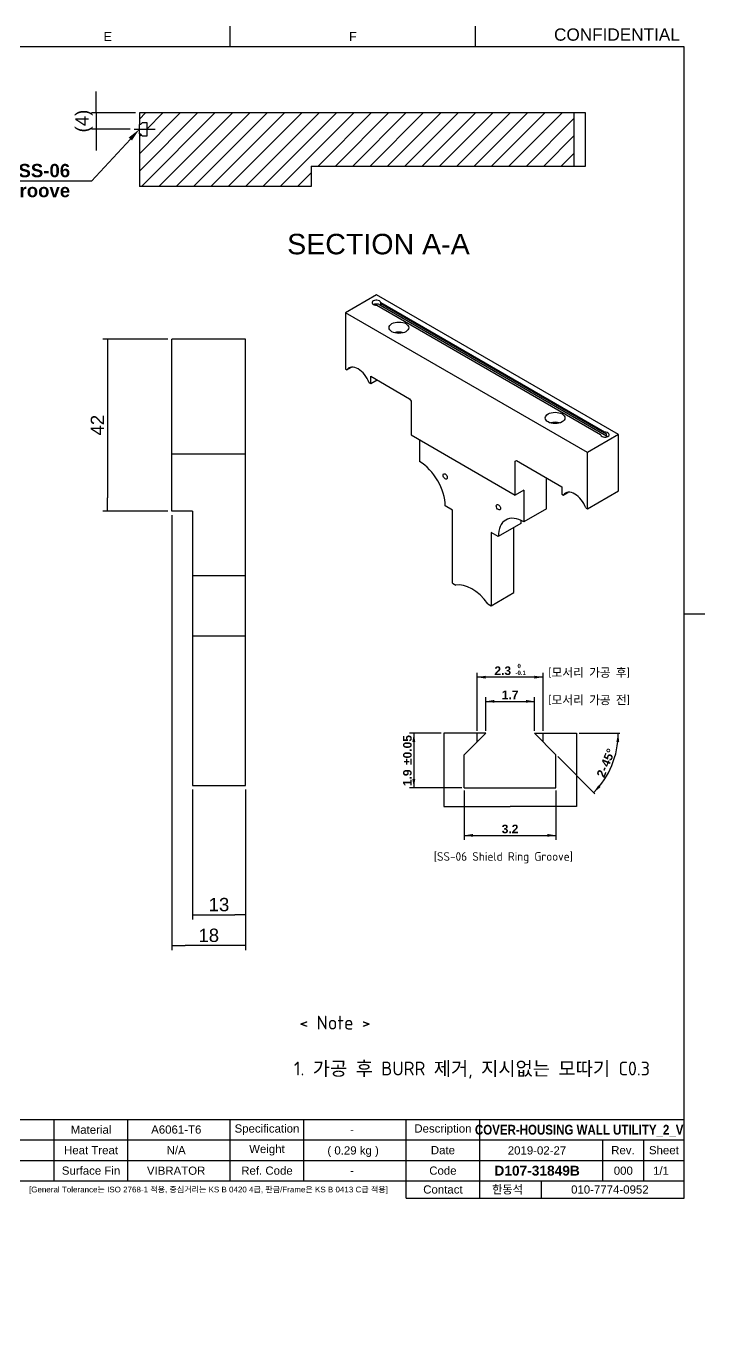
# Model space of a CAD drawing. Header units: millimetres. Extents: x 0 to 416, y -34 to 292.
# Drawn here: x 250.2 to 416, y -28.3 to 292 of the extents above; entities that cross this region are included whole.
import ezdxf
from ezdxf import colors
from ezdxf.entities.mleader import LeaderData, LeaderLine
from ezdxf.enums import TextEntityAlignment as Align
from ezdxf.lldxf.tags import DXFTag
from ezdxf.math import Vec2, Vec3

# ---------------------------------------------------------------- set-up
doc = ezdxf.new("R2010")
doc.units = ezdxf.units.MM
for name, color, linetype in [('Default', 7, 'Continuous'), ('LOGO', 7, 'Continuous'), ('MEC-000103947', 7, 'Continuous'), ('Template', 7, 'Continuous'), ('TEXT_CALLOUT', 7, 'Continuous'), ('기본', 7, 'Continuous')]:
    doc.layers.add(name, color=color, linetype=linetype)
doc.styles.add('SEACAD_Arial', font='arial.ttf')
doc.styles.add('SEACAD_ArialB', font='arialbd.ttf')
tags = doc.linetypes.add('CENTER2', pattern=[28.575, 19.05, -3.175, 3.175, -3.175]).pattern_tags.tags
tags[10:11] = [DXFTag(74, 4), DXFTag(75, 0), DXFTag(340, '0'), DXFTag(46, 0.0), DXFTag(50, 0.0), DXFTag(44, 0.0), DXFTag(45, 0.0)]
tags[8:9] = [DXFTag(74, 4), DXFTag(75, 0), DXFTag(340, '0'), DXFTag(46, 0.0), DXFTag(50, 0.0), DXFTag(44, 0.0), DXFTag(45, 0.0)]
tags[6:7] = [DXFTag(74, 4), DXFTag(75, 0), DXFTag(340, '0'), DXFTag(46, 0.0), DXFTag(50, 0.0), DXFTag(44, 0.0), DXFTag(45, 0.0)]
tags[4:5] = [DXFTag(74, 4), DXFTag(75, 0), DXFTag(340, '0'), DXFTag(46, 0.0), DXFTag(50, 0.0), DXFTag(44, 0.0), DXFTag(45, 0.0)]
doc.dimstyles.new('01_삼성', dxfattribs={"dimtxt": 3, "dimasz": 3, "dimexe": 0.6, "dimexo": 0.9, "dimgap": 0.75, "dimtad": 1, "dimdec": 3, "dimdsep": 46, "dimtxsty": 'SEACAD_Arial', "dimblk1": '_SE_FILLED', "dimblk2": '_SE_FILLED', "dimsah": 1, "dimcen": 1.5, "dimadec": 3, "dimazin": 0, "dimtfac": 0.5, "dimtdec": 4, "dimtmove": 0, "dimatfit": 3, "dimfxl": 1, "dimtolj": 1, "dimarcsym": 0})
doc.dimstyles.new('Call', dxfattribs={"dimtxt": 3.25, "dimasz": 3.25, "dimexe": 1.1375, "dimexo": 0.975, "dimgap": 0.8125, "dimtad": 1, "dimdec": 3, "dimdsep": 46, "dimtxsty": 'SEACAD_Arial', "dimblk1": '_SE_FILLED', "dimblk2": '_SE_FILLED', "dimsah": 1, "dimcen": 1.625, "dimadec": 3, "dimazin": 0, "dimtfac": 0.5, "dimtdec": 4, "dimtmove": 0, "dimatfit": 3, "dimfxl": 1, "dimarcsym": 0})
doc.dimstyles.new('STD', dxfattribs={"dimtxt": 3.25, "dimasz": 2.6, "dimexe": 1.1375, "dimexo": 0.975, "dimgap": 0.8125, "dimtad": 1, "dimdec": 3, "dimdsep": 46, "dimtxsty": 'SEACAD_Arial', "dimblk1": '_SE_FILLED', "dimblk2": '_SE_FILLED', "dimsah": 1, "dimcen": 1.625, "dimadec": 1, "dimazin": 0, "dimtfac": 0.5, "dimtdec": 4, "dimtmove": 0, "dimatfit": 3, "dimfxl": 1, "dimarcsym": 0})

# ---------------------------------------------------------------- blocks, each defined once
blk = doc.blocks.new('SE1')
at = {"layer": 'MEC-000103947', "color": 7, "linetype": 'Continuous'}
for p, q in [((303.77, 215.56), (285.77, 215.56)), ((285.77, 187.56), (285.77, 215.56)), ((303.77, 187.56), (303.77, 215.56)), ((285.77, 173.56), (285.77, 187.56)), ((285.77, 187.56), (303.77, 187.56)), ((303.77, 157.81), (303.77, 187.56)), ((290.77, 173.56), (285.77, 173.56)), ((290.77, 173.56), (290.77, 157.81)), ((303.77, 157.81), (290.77, 157.81)), ((290.77, 157.81), (290.77, 143.06)), ((303.77, 143.06), (303.77, 157.81)), ((303.77, 143.06), (290.77, 143.06)), ((290.77, 143.06), (290.77, 106.56)), ((303.77, 106.56), (303.77, 143.06)), ((290.77, 106.56), (303.77, 106.56))]:
    blk.add_line(p, q, dxfattribs=at)
blk = doc.blocks.new('SE3')
at = {"layer": 'MEC-000103947', "color": 7, "linetype": 'Continuous'}
for p, q in [((335.8, 226.41), (328.16, 222)), ((394.94, 192.27), (335.8, 226.41)), ((336.74, 224.35), (336.74, 223.76)), ((336.74, 224.35), (336.8, 224.31)), ((336.8, 224.43), (336.8, 224.31)), ((391.52, 192.85), (336.8, 224.43)), ((336.8, 224.31), (391.52, 192.72)), ((328.16, 222), (328.16, 208.28)), ((387.3, 187.86), (328.16, 222)), ((335.83, 223.87), (390.54, 192.28)), ((391.97, 191.88), (336.74, 223.76)), ((328.16, 208.28), (328.52, 208.08)), ((328.52, 208.08), (329.65, 208.73)), ((334.4, 206.5), (343.86, 201.03)), ((334.4, 204.68), (334.4, 206.5)), ((335.97, 205.59), (334.4, 204.68)), ((334.4, 204.68), (334, 204.91)), ((343.86, 201.03), (344.2, 200.45)), ((344.2, 200.45), (344.2, 192.17)), ((394.94, 192.27), (387.3, 187.86)), ((390.54, 192.28), (390.54, 192.2)), ((391.52, 192.72), (391.52, 192.85)), ((391.52, 192.72), (391.97, 192.46)), ((391.97, 191.88), (391.97, 192.46)), ((394.94, 178.55), (394.94, 192.27)), ((344.2, 192.17), (369.66, 177.47)), ((346.32, 185.68), (346.32, 190.94)), ((369.66, 185.75), (369.99, 185.95)), ((369.99, 185.95), (381.07, 179.55)), ((387.3, 174.14), (387.3, 187.86)), ((369.66, 177.47), (369.66, 185.75)), ((377.29, 174.16), (377.29, 181.73)), ((381.07, 179.55), (381.07, 177.74)), ((371.78, 178.69), (369.66, 177.47)), ((371.78, 178.69), (371.78, 170.98)), ((381.07, 177.74), (381.46, 177.51)), ((381.46, 177.51), (382.6, 178.16)), ((387.3, 174.14), (394.94, 178.55)), ((354.31, 173.84), (352.58, 174.84)), ((354.31, 155.96), (354.31, 173.84)), ((377.29, 174.16), (371.78, 170.98)), ((386.95, 174.34), (387.3, 174.14)), ((371.03, 170.55), (365.52, 167.37)), ((365.52, 167.37), (363.79, 168.36)), ((363.79, 168.36), (363.79, 150.48)), ((369.31, 153.67), (369.31, 169.55)), ((354.31, 155.96), (355.14, 155.48)), ((362.96, 150.96), (363.79, 150.48)), ((363.79, 150.48), (369.31, 153.67))]:
    blk.add_line(p, q, dxfattribs=at)
for centre, major_axis, start_param, end_param in [((335.76, 224.48), (-1.05, 0), 3.073216, 7.922358), ((335.76, 223.55), (1.05, 0), 0.368343, 2.266324), ((341.23, 215.93), (-2.4, 0), 4.225694, 5.199084), ((331.26, 204.64), (2.25, -3.9), 1.316712, 3.395677), ((379.41, 193.88), (-2.4, 0), 4.225694, 5.199084), ((391.59, 192.24), (1.05, 0), 3.073216, 7.922358), ((391.59, 191.31), (-1.05, 0), 4.016862, 4.344046), ((346.32, 178.45), (4.43, -7.66), 0.785398, 2.356194), ((384.21, 174.07), (2.25, -3.9), 1.316712, 3.395677), ((371.78, 163.75), (4.43, -7.66), 2.356194, 3.926991), ((377.29, 166.94), (4.43, -7.66), 3.814437, 3.926991), ((359.05, 146.61), (-4.91, 8.5), 4.898412, 6.097163)]:
    blk.add_ellipse(centre, major_axis=major_axis, ratio=0.57735, start_param=start_param, end_param=end_param, dxfattribs=at)
for centre, major_axis in [((341.23, 218.38), (2.4, 0)), ((379.41, 196.33), (2.4, 0)), ((352.55, 182.05), (0.369, -0.639)), ((365.55, 174.54), (0.369, -0.639))]:
    blk.add_ellipse(centre, major_axis=major_axis, ratio=0.57735, dxfattribs=at)
blk = doc.blocks.new('SE7')
at = {"layer": 'MEC-000103947', "linetype": 'Continuous'}
h = blk.add_hatch(dxfattribs=at)
h.set_pattern_fill('LINE', scale=0.94488, angle=45, style=0)
h.paths.add_polyline_path([(279.71, 265.24), (278.51, 265.24), (278.06, 265.69), (277.81, 265.69), (277.81, 252.84), (319.81, 252.84), (319.81, 257.84), (384.07, 257.84), (384.07, 270.84), (277.81, 270.84), (277.81, 267.99), (278.06, 267.99), (278.51, 268.44), (279.71, 268.44)])
at = {"layer": 'MEC-000103947', "color": 7, "linetype": 'Continuous'}
for p, q in [((277.81, 270.84), (277.81, 267.99)), ((384.07, 270.84), (277.81, 270.84)), ((386.81, 270.84), (384.07, 270.84)), ((384.07, 257.84), (384.07, 270.84)), ((386.81, 257.84), (386.81, 270.84)), ((277.81, 265.69), (277.81, 267.99)), ((278.06, 267.99), (277.81, 267.99)), ((278.06, 267.99), (278.51, 268.44)), ((279.71, 268.44), (278.51, 268.44)), ((279.71, 265.24), (279.71, 268.44)), ((277.81, 265.69), (278.06, 265.69)), ((277.81, 265.69), (277.81, 252.84)), ((278.51, 265.24), (278.06, 265.69)), ((278.51, 265.24), (279.71, 265.24)), ((319.81, 257.84), (319.81, 252.84)), ((319.81, 257.84), (384.07, 257.84)), ((384.07, 257.84), (386.81, 257.84)), ((319.81, 252.84), (277.81, 252.84))]:
    blk.add_line(p, q, dxfattribs=at)
blk = doc.blocks.new('SEANNOT_GROUP14')
at = {"layer": 'Default', "color": 7, "linetype": 'CENTER2'}
blk.add_line((276.51, 266.84), (281.71, 266.84), dxfattribs=at)
blk = doc.blocks.new('_SE_FILLED')
at = {"color": 0}
blk.add_line((0, 0), (-1, 0), dxfattribs=at)
blk.add_solid([(0, 0), (-1, -0.1665), (-1, 0.1665), (0, 0)], dxfattribs=at)
blk = doc.blocks.new('*D131')
at = {"layer": 'Default', "color": 0, "linetype": 'Continuous', "lineweight": -2}
for p, q in [((267.25, 273.44), (267.25, 276.04)), ((276.83, 270.84), (266.11, 270.84)), ((267.25, 270.84), (267.25, 266.84)), ((275.53, 266.84), (266.11, 266.84)), ((267.25, 264.24), (267.25, 261.64))]:
    blk.add_line(p, q, dxfattribs=at)
at = {"layer": 'Defpoints', "color": 0, "linetype": 'Continuous'}
for p in [(277.81, 270.84), (267.25, 266.84), (276.51, 266.84)]:
    blk.add_point(p, dxfattribs=at)
at = {"layer": 'Default', "color": 0, "linetype": 'Continuous', "lineweight": -2, "xscale": 2.6, "yscale": 2.6, "zscale": 2.6}
for p, rotation in [((267.25, 270.84), 270), ((267.25, 266.84), 90)]:
    blk.add_blockref('_SE_FILLED', p, dxfattribs=dict(at, rotation=rotation))
at = {"layer": 'Default', "color": 0, "linetype": 'Continuous', "insert": (264.31, 268.84), "char_height": 3.25, "attachment_point": 5, "rotation": 90, "style": 'SEACAD_Arial'}
blk.add_mtext('\\A1;(4)', dxfattribs=at)
blk = doc.blocks.new('DMBLK286')
at = {"layer": 'Default', "linetype": 'Continuous'}
for points in [[(34.18, 7.09), (33.84, 10.11), (33.18, 7.14)], [(26.91, -8), (25.27, -10.56), (27.66, -8.67)]]:
    blk.add_hatch(color=7, dxfattribs=at).paths.add_polyline_path(points)
at = {"layer": 'Default', "color": 7, "linetype": 'Continuous'}
for p, q in [((20.16, 10.11), (34.44, 10.11)), ((12.74, 1.97), (25.7, -10.98))]:
    blk.add_line(p, q, dxfattribs=at)
blk.add_arc((4.61, 10.11), 29.23, 315, 0, dxfattribs=at)
at = {"layer": 'Default', "color": 7, "linetype": 'Continuous', "style": 'SEACAD_ArialB'}
for s, p in [('45°', (27.69, -0.74)), ('2-', (26.16, -4.45))]:
    blk.add_text(s, height=3, rotation=67.5, dxfattribs=at).set_placement(p, align=Align.TOP_LEFT)
blk = doc.blocks.new('DMBLK287')
at = {"layer": 'Default', "linetype": 'Continuous'}
for points in [[(-16.89, -26.01), (-16.89, -25.01), (-19.89, -25.51)], [(9.11, -26.01), (12.11, -25.51), (9.11, -25.01)]]:
    blk.add_hatch(color=7, dxfattribs=at).paths.add_polyline_path(points)
at = {"layer": 'Default', "color": 7, "linetype": 'Continuous'}
for p, q in [((-19.89, -9.79), (-19.89, -27.01)), ((12.11, -9.79), (12.11, -27.01)), ((-19.89, -25.51), (12.11, -25.51))]:
    blk.add_line(p, q, dxfattribs=at)
at = {"layer": 'Default', "color": 7, "linetype": 'Continuous', "style": 'SEACAD_ArialB'}
blk.add_text('3.2', height=3, dxfattribs=at).set_placement((-6.83, -21.76), align=Align.TOP_LEFT)
blk = doc.blocks.new('DMBLK288')
at = {"layer": 'Default', "linetype": 'Continuous'}
for points in [[(-38.02, 7.11), (-37.02, 7.11), (-37.52, 10.11)], [(-38.02, -5.89), (-37.52, -8.89), (-37.02, -5.89)]]:
    blk.add_hatch(color=7, dxfattribs=at).paths.add_polyline_path(points)
at = {"layer": 'Default', "color": 7, "linetype": 'Continuous'}
for p, q in [((-27.95, 10.11), (-39.02, 10.11)), ((-37.52, 10.11), (-37.52, -8.89)), ((-20.79, -8.89), (-39.02, -8.89))]:
    blk.add_line(p, q, dxfattribs=at)
at = {"layer": 'Default', "color": 7, "linetype": 'Continuous', "style": 'SEACAD_ArialB'}
for s, p in [('±0.05', (-41.27, -0.96)), ('1.9', (-41.27, -8.32))]:
    blk.add_text(s, height=3, rotation=90, dxfattribs=at).set_placement(p, align=Align.TOP_LEFT)
blk = doc.blocks.new('DMBLK289')
at = {"layer": 'Default', "linetype": 'Continuous'}
for points in [[(-12.39, 30.19), (-15.39, 29.69), (-12.39, 29.19)], [(4.61, 30.19), (4.61, 29.19), (7.61, 29.69)]]:
    blk.add_hatch(color=7, dxfattribs=at).paths.add_polyline_path(points)
at = {"layer": 'Default', "color": 7, "linetype": 'Continuous'}
for p, q in [((-15.39, 11.01), (-15.39, 31.19)), ((7.61, 29.69), (-15.39, 29.69)), ((7.61, 11.01), (7.61, 31.19))]:
    blk.add_line(p, q, dxfattribs=at)
at = {"layer": 'Default', "color": 7, "linetype": 'Continuous', "style": 'SEACAD_ArialB'}
for s, height, p in [('2.3', 3, (-9.39, 33.44)), ('0', 1.5, (-1.33, 34.34)), ('-0.1', 1.5, (-2.02, 31.94))]:
    blk.add_text(s, height=height, dxfattribs=at).set_placement(p, align=Align.TOP_LEFT)
blk = doc.blocks.new('DMBLK290')
at = {"layer": 'Default', "linetype": 'Continuous'}
for points in [[(-9.39, 21.75), (-12.39, 21.25), (-9.39, 20.75)], [(1.61, 21.75), (1.61, 20.75), (4.61, 21.25)]]:
    blk.add_hatch(color=7, dxfattribs=at).paths.add_polyline_path(points)
at = {"layer": 'Default', "color": 7, "linetype": 'Continuous'}
for p, q in [((-12.39, 11.01), (-12.39, 22.75)), ((-12.39, 21.25), (4.61, 21.25)), ((4.61, 11.01), (4.61, 22.75))]:
    blk.add_line(p, q, dxfattribs=at)
at = {"layer": 'Default', "color": 7, "linetype": 'Continuous', "style": 'SEACAD_ArialB'}
blk.add_text('1.7', height=3, dxfattribs=at).set_placement((-6.83, 25), align=Align.TOP_LEFT)
blk = doc.blocks.new('*D132')
at = {"layer": 'Default', "color": 0, "linetype": 'Continuous', "lineweight": -2}
for p, q in [((290.77, 105.58), (290.77, 73.86)), ((303.77, 105.58), (303.77, 73.86)), ((293.37, 74.99), (301.17, 74.99))]:
    blk.add_line(p, q, dxfattribs=at)
at = {"layer": 'Defpoints', "color": 0, "linetype": 'Continuous'}
for p in [(290.77, 106.56), (303.77, 106.56), (303.77, 74.99)]:
    blk.add_point(p, dxfattribs=at)
at = {"layer": 'Default', "color": 0, "linetype": 'Continuous', "lineweight": -2, "xscale": 2.6, "yscale": 2.6, "zscale": 2.6, "rotation": 180}
blk.add_blockref('_SE_FILLED', (290.77, 74.99), dxfattribs=at)
at = {"layer": 'Default', "color": 0, "linetype": 'Continuous', "lineweight": -2, "xscale": 2.6, "yscale": 2.6, "zscale": 2.6}
blk.add_blockref('_SE_FILLED', (303.77, 74.99), dxfattribs=at)
at = {"layer": 'Default', "color": 0, "linetype": 'Continuous', "insert": (297.27, 77.47), "char_height": 3.25, "attachment_point": 5, "style": 'SEACAD_Arial'}
blk.add_mtext('\\A1;13', dxfattribs=at)
blk = doc.blocks.new('*D134')
at = {"layer": 'Default', "color": 0, "linetype": 'Continuous', "lineweight": -2}
for p, q in [((284.79, 215.56), (268.86, 215.56)), ((270, 212.31), (270, 176.81)), ((284.79, 173.56), (268.86, 173.56))]:
    blk.add_line(p, q, dxfattribs=at)
at = {"layer": 'Defpoints', "color": 0, "linetype": 'Continuous'}
for p in [(285.77, 215.56), (270, 173.56), (285.77, 173.56)]:
    blk.add_point(p, dxfattribs=at)
at = {"layer": 'Default', "color": 0, "linetype": 'Continuous', "lineweight": -2, "xscale": 3.25, "yscale": 3.25, "zscale": 3.25}
for p, rotation in [((270, 215.56), 90), ((270, 173.56), 270)]:
    blk.add_blockref('_SE_FILLED', p, dxfattribs=dict(at, rotation=rotation))
at = {"layer": 'Default', "color": 0, "linetype": 'Continuous', "insert": (267.56, 194.56), "char_height": 3.25, "attachment_point": 5, "rotation": 90, "style": 'SEACAD_Arial'}
blk.add_mtext('\\A1;42', dxfattribs=at)
blk = doc.blocks.new('*D152')
at = {"layer": 'Default', "color": 0, "linetype": 'Continuous', "lineweight": -2}
for p, q in [((285.77, 172.58), (285.77, 66.36)), ((303.77, 105.58), (303.77, 66.36)), ((300.52, 67.49), (289.02, 67.49))]:
    blk.add_line(p, q, dxfattribs=at)
at = {"layer": 'Defpoints', "color": 0, "linetype": 'Continuous'}
for p in [(285.77, 173.56), (303.77, 106.56), (285.77, 67.49)]:
    blk.add_point(p, dxfattribs=at)
at = {"layer": 'Default', "color": 0, "linetype": 'Continuous', "lineweight": -2, "xscale": 3.25, "yscale": 3.25, "zscale": 3.25, "rotation": 180}
blk.add_blockref('_SE_FILLED', (285.77, 67.49), dxfattribs=at)
at = {"layer": 'Default', "color": 0, "linetype": 'Continuous', "lineweight": -2, "xscale": 3.25, "yscale": 3.25, "zscale": 3.25}
blk.add_blockref('_SE_FILLED', (303.77, 67.49), dxfattribs=at)
at = {"layer": 'Default', "color": 0, "linetype": 'Continuous', "insert": (294.77, 69.96), "char_height": 3.25, "attachment_point": 5, "style": 'SEACAD_Arial'}
blk.add_mtext('\\A1;18', dxfattribs=at)
blk = doc.blocks.new('_DOT')
at = {"color": 0, "linetype": 'ByBlock', "lineweight": -2}
blk.add_line((-0.5, 0), (-1, 0), dxfattribs=at)
at = {"color": 0, "linetype": 'ByBlock', "const_width": 0.5}
blk.add_lwpolyline([(-0.25, 0, 1), (0.25, 0, 1)], format="xyb", close=True, dxfattribs=at)
blk = doc.blocks.new('SS-06')
at = {"layer": 'Default', "color": 7, "linetype": 'Continuous'}
for p, q in [((-12.3945, 10.1102), (-27.051, 10.1102)), ((-27.051, 10.1102), (-27.051, -15.4627)), ((-12.3945, 10.1102), (-19.8945, 2.6102)), ((-15.3945, 7.1102), (-15.3945, 10.1102)), ((4.6055, 10.1102), (12.1055, 2.6102)), ((4.6055, 10.1102), (19.2621, 10.1102)), ((7.6055, 7.1102), (7.6055, 10.1102)), ((19.2621, 10.1102), (19.2621, -15.4627)), ((-19.8945, -8.8898), (-19.8945, 2.6102)), ((12.1055, -8.8898), (12.1055, 2.6102)), ((-19.8945, -8.8898), (12.1055, -8.8898)), ((-27.051, -15.4627), (-3.8945, -15.4627)), ((19.2621, -15.4627), (-3.8945, -15.4627))]:
    blk.add_line(p, q, dxfattribs=at)
at = {"layer": 'Default', "char_height": 3, "attachment_point": 7}
for s, insert, width in [('{\\fSolid Edge ANSI|b0||i0||c0|p34;\\C7;\\H3.;\\W1.;[모서리 가공 후]}', (9.4479, 29.462), 32.19725), ('{\\fSolid Edge ANSI|b0||i0||c0|p34;\\C7;\\H3.;\\W1.;[모서리 가공 전]}', (9.4479, 19.9074), 31.488594), ('{\\fSolid Edge ANSI|b0||i0||c0|p34;\\C7;\\H3.;\\W1.;[SS-06 Shield Ring Groove]}', (-30.5384, -35.2722), 55.619733)]:
    blk.add_mtext(s, dxfattribs=dict(at, insert=insert, width=width))
at = {"layer": 'Default', "color": 7, "linetype": 'Continuous'}
dim = blk.add_linear_dim(base=(-15.3945, 29.6899), p1=(7.6055, 10.1102), p2=(-15.3945, 10.1102), text='\\A1;2.3\\l{\\H0.5x; \\S0^ -0.1;}', dimstyle='01_삼성', override={"dimexe": 1.5, "dimtolj": 0}, dxfattribs=at)
dim.commit()
dim.dimension.update_dxf_attribs({"geometry": 'DMBLK289', "text_midpoint": (-3.8945, 29.6899), "dimtype": 128})
for base, p1, p2, angle, text, picture, middle, dimtype in [((-12.3945, 21.2532), (-12.3945, 10.1102), (4.6055, 10.1102), 0, '\\A1;1.7\\l', 'DMBLK290', (-3.8945, 21.2532), 129), ((-37.5193, -8.8898), (-27.051, 10.1102), (-19.8945, -8.8898), 90, '\\A1;1.9\\l%%p0.05', 'DMBLK288', (-37.5193, 0.6102), 128), ((-19.8945, -25.5063), (-19.8945, -8.8898), (12.1055, -8.8898), 0, '\\A1;3.2\\l', 'DMBLK287', (-3.8945, -25.5063), 129)]:
    dim = blk.add_linear_dim(base=base, p1=p1, p2=p2, angle=angle, text=text, dimstyle='01_삼성', override={"dimexe": 1.5, "dimtolj": 0}, dxfattribs=at)
    dim.commit()
    dim.dimension.update_dxf_attribs({"geometry": picture, "text_midpoint": middle, "dimtype": dimtype})
dim = blk.add_angular_dim_2l(base=(31.6112, -1.0759), line1=((4.6055, 10.1102), (19.2621, 10.1102)), line2=((4.6055, 10.1102), (12.1055, 2.6102)), text='\\A1;2- <>', dimstyle='01_삼성', dxfattribs=at)
dim.commit()
dim.dimension.update_dxf_attribs({"geometry": 'DMBLK286', "text_midpoint": (31.6112, -1.0759), "dimtype": 130})

msp = doc.modelspace()

# ---------------------------------------------------------------- linework, layer by layer
at = {"layer": 'Template', "color": 7, "linetype": 'Continuous'}
for p, q in [((300, 287), (300, 292)), ((360, 287), (360, 292)), ((411, 287), (10, 287)), ((411, 5.8), (411, 287)), ((411, 148.5), (416, 148.5)), ((161, 25), (411, 25)), ((257, 10), (257, 25)), ((275, 10), (275, 25)), ((300, 10), (300, 25)), ((318, 10), (318, 25)), ((343, 5.8), (343, 25)), ((361, 5.8), (361, 25)), ((189, 20), (411, 20)), ((391, 20), (391, 10)), ((401, 20), (401, 10)), ((189, 15), (411, 15)), ((10, 10), (411, 10)), ((376, 10), (376, 5.8)), ((343, 5.8), (411, 5.8))]:
    msp.add_line(p, q, dxfattribs=at)

# ---------------------------------------------------------------- block references
at = {"layer": 'Default'}
for name in ['SE7', 'SEANNOT_GROUP14', 'SE3', 'SE1']:
    msp.add_blockref(name, (0, 0), dxfattribs=at)
at = {"layer": 'Default', "color": 176, "xscale": 0.7, "yscale": 0.7, "zscale": 0.7}
msp.add_blockref('SS-06', (371.1545, 112.2414), dxfattribs=at)

# ---------------------------------------------------------------- texts
at = {"layer": 'Default', "color": 7, "linetype": 'Continuous', "style": 'SEACAD_Arial'}
msp.add_text('SECTION A-A', height=5, dxfattribs=at).set_placement((313.9317, 241.2976), align=Align.TOP_LEFT)
at = {"layer": 'Default', "char_height": 2, "attachment_point": 5}
for s, insert, width in [('{\\fArial|b0||i0||c0|p34;\\C7;\\H2.;\\W1.;Material}', (266, 22.5), 19.8), ('{\\fArial|b0||i0||c0|p34;\\C7;\\H2.;\\W1.;Specification}', (309, 22.5), 19.8), ('{\\fArial|b0||i0||c0|p34;\\C7;\\H2.;\\W1.;Description}', (352, 22.5), 19.8), ('{\\fArial|b0||i0||c0|p34;\\C7;\\H2.;\\W1.;Heat Treat}', (266, 17.5), 19.8), ('{\\fArial|b0||i0||c0|p34;\\C7;\\H2.;\\W1.;Weight}', (309, 17.5), 19.8), ('{\\fArial|b0||i0||c0|p34;\\C7;\\H2.;\\W1.;Date}', (352, 17.5), 19.8), ('{\\fArial|b0||i0||c0|p34;\\C7;\\H2.;\\W1.;Rev.}', (396, 17.5), 11), ('{\\fArial|b0||i0||c0|p34;\\C7;\\H2.;\\W1.;Sheet}', (406, 17.5), 11), ('{\\fArial|b0||i0||c0|p34;\\C7;\\H2.;\\W1.;Surface Fin}', (266, 12.5), 19.8), ('{\\fArial|b0||i0||c0|p34;\\C7;\\H2.;\\W1.;Ref. Code}', (309, 12.5), 19.8), ('{\\fArial|b0||i0||c0|p34;\\C7;\\H2.;\\W1.;Code}', (352, 12.5), 19.8), ('{\\fArial|b0||i0||c0|p34;\\C7;\\H2.;\\W1.;Contact}', (352, 7.9), 19.8)]:
    msp.add_mtext(s, dxfattribs=dict(at, insert=insert, width=width))
at = {"layer": '기본', "insert": (315.5988, 50.3327), "char_height": 3.36, "width": 115.416862, "attachment_point": 1}
msp.add_mtext('{\\fArial|b0||i0||c0|p34;\\C7;\\H3.36;\\W1.; }{\\fSolid Edge ANSI|b1||i0||c0|p34;\\C7;\\H3.36;\\W1.;< Note >\\P}{\\fSolid Edge ANSI|b0||i0||c0|p34;\\C7;\\H3.36;\\W1.;\\P}{\\fSolid Edge ANSI|b0||i0||c0|p34;\\C7;\\H3.36;\\W1.;1. 가공 후 BURR 제거, 지시없는 모따기 C0.3}', dxfattribs=at)

# ---------------------------------------------------------------- dimensions: what is measured, and where the dimension line sits
at = {"layer": 'Default', "color": 7, "linetype": 'Continuous'}
for base, p1, p2, angle, text, dimstyle, picture, middle, dimtype in [((267.2502, 266.8439), (277.807, 270.8439), (276.507, 266.8439), 90, '\\A1;(<>)', 'STD', '*D131', (267.2502, 268.8439), 160), ((270, 173.5571), (285.7677, 215.5571), (285.7677, 173.5571), 270, '\\A1;<>', 'Call', '*D134', (270, 194.5571), 161), ((303.7677, 74.9928), (290.7677, 106.5571), (303.7677, 106.5571), 0, '\\A1;<>', 'STD', '*D132', (297.2677, 74.9928), 161)]:
    dim = msp.add_linear_dim(base=base, p1=p1, p2=p2, angle=angle, text=text, dimstyle=dimstyle, override={"dimlfac": 1}, dxfattribs=at)
    dim.commit()
    dim.dimension.update_dxf_attribs({"geometry": picture, "text_midpoint": middle, "dimtype": dimtype})
dim = msp.add_linear_dim(base=(285.7677, 67.4928), p1=(303.7677, 106.5571), p2=(285.7677, 173.5571), text='\\A1;<>', dimstyle='Call', override={"dimlfac": 1}, dxfattribs=at)
dim.commit()
dim.dimension.update_dxf_attribs({"geometry": '*D152', "text_midpoint": (294.7677, 67.4928), "dimtype": 160})

# ---------------------------------------------------------------- leaders
ml = msp.add_multileader_mtext('Standard', dxfattribs=at)
ml.set_content('{\\pxsm0.9;\\fArial|b1||i0||c0|p34;\\W1.;SS-06\\PShield ring groove}', color=7)
ml.set_leader_properties()
ml.build(insert=Vec2(0, 0))
ml.multileader.update_dxf_attribs({"text_left_attachment_type": 6, "text_right_attachment_type": 6, "dogleg_length": 3.25, "arrow_head_size": 3.25})
ctx = ml.context
ctx.base_point, ctx.char_height, ctx.arrow_head_size = Vec3(219.3876, 254.1695), 3.25, 3.25
ctx.left_attachment, ctx.right_attachment, ctx.text_align_type = 6, 6, 2
notes = []
notes.append((ctx, [(0, (1, 1, 0), (266.1381, 254.1695), (-1, 0), 3.25, [(0, [(277.807, 266.8439)], 0, [])])]))
ctx.mtext.insert, ctx.mtext.alignment = Vec3(260.8881, 258.375), 3
at = {"layer": 'LOGO', "color": 7, "linetype": 'Continuous'}
ml = msp.add_multileader_mtext('Standard', dxfattribs=at)
ml.set_content('{\\pxsm0.9;\\fArial|b0||i0||c0|p34;\\W1.;CONFIDENTIAL\\P}', color=7)
ml.set_leader_properties()
ml.set_arrow_properties(name='DOT')
ml.build(insert=Vec2(0, 0))
ml.multileader.update_dxf_attribs({"leader_type": 0, "text_left_attachment_type": 4, "text_right_attachment_type": 4, "dogleg_length": 0, "arrow_head_size": 2.4})
ctx = ml.context
ctx.base_point, ctx.char_height, ctx.arrow_head_size, ctx.landing_gap_size = Vec3(378.1104, 288.3658), 3, 2.4, 1.05
ctx.left_attachment, ctx.right_attachment = 4, 4
ctx.mtext.insert = Vec3(379.1604, 291.4678)
at = {"layer": 'Template', "color": 7, "linetype": 'Continuous'}
ml = msp.add_multileader_mtext('Standard', dxfattribs=at)
ml.set_content('{\\pxsm0.9;\\fArial|b0||i0||c0|p34;\\W1.;E\\P}', color=7)
ml.set_leader_properties()
ml.set_arrow_properties(name='DOT')
ml.build(insert=Vec2(0, 0))
ml.multileader.update_dxf_attribs({"leader_type": 0, "dogleg_length": 0, "arrow_head_size": 1.76})
ctx = ml.context
ctx.base_point, ctx.char_height, ctx.arrow_head_size, ctx.landing_gap_size = Vec3(268.2952, 289.5), 2.2, 1.76, 0.77
ctx.mtext.insert = Vec3(269.0652, 290.6)
ml = msp.add_multileader_mtext('Standard', dxfattribs=at)
ml.set_content('{\\pxsm0.9;\\fArial|b0||i0||c0|p34;\\W1.;F\\P}', color=7)
ml.set_leader_properties()
ml.set_arrow_properties(name='DOT')
ml.build(insert=Vec2(0, 0))
ml.multileader.update_dxf_attribs({"leader_type": 0, "dogleg_length": 0, "arrow_head_size": 1.76})
ctx = ml.context
ctx.base_point, ctx.char_height, ctx.arrow_head_size, ctx.landing_gap_size = Vec3(328.2952, 289.5), 2.2, 1.76, 0.77
ctx.mtext.insert = Vec3(329.0652, 290.6)
ml = msp.add_multileader_mtext('Standard', dxfattribs=at)
ml.set_content('{\\pxsm0.9;\\fArial|b0||i0||c0|p34;\\W1.;[General Tolerance는 ISO 2768-1 적용, 중심거리는 KS B 0420 4급, 판금/Frame은 KS B 0413 C급 적용]\\P}', color=7)
ml.set_leader_properties()
ml.set_arrow_properties(name='DOT')
ml.build(insert=Vec2(0, 0))
ml.multileader.update_dxf_attribs({"leader_type": 0, "dogleg_length": 0, "arrow_head_size": 1.12})
ctx = ml.context
ctx.base_point, ctx.char_height, ctx.arrow_head_size, ctx.landing_gap_size = Vec3(250.352, 7.7061), 1.4, 1.12, 0.49
ctx.mtext.insert = Vec3(250.842, 8.6)
at = {"layer": 'TEXT_CALLOUT', "color": 7, "linetype": 'Continuous'}
ml = msp.add_multileader_mtext('Standard', dxfattribs=at)
ml.set_content('{\\pxsm0.9;\\fArial|b0||i0||c0|p34;\\W1.;A6061-T6\\P}', color=7)
ml.set_leader_properties()
ml.set_arrow_properties(name='DOT')
ml.build(insert=Vec2(0, 0))
ml.multileader.update_dxf_attribs({"dogleg_length": 0, "arrow_head_size": 1.6})
ctx = ml.context
ctx.base_point, ctx.char_height, ctx.arrow_head_size, ctx.landing_gap_size = Vec3(280.0692, 22.5319), 2, 1.6, 0.7
ctx.text_align_type = 1
ctx.mtext.insert, ctx.mtext.alignment = Vec3(286.8352, 23.5489), 2
ml = msp.add_multileader_mtext('Standard', dxfattribs=at)
ml.set_content('{\\pxsm0.9;\\fArial|b0||i0||c0|p34;\\W1.;-\\P}', color=7)
ml.set_leader_properties()
ml.set_arrow_properties(name='DOT')
ml.build(insert=Vec2(0, 0))
ml.multileader.update_dxf_attribs({"dogleg_length": 0, "arrow_head_size": 1.6})
ctx = ml.context
ctx.base_point, ctx.char_height, ctx.arrow_head_size, ctx.landing_gap_size = Vec3(328.723, 22.5), 2, 1.6, 0.7
ctx.text_align_type = 1
ctx.mtext.insert, ctx.mtext.alignment = Vec3(329.8, 23.5), 2
ml = msp.add_multileader_mtext('Standard', dxfattribs=at)
ml.set_content('{\\pxsm0.9;\\fArial|b1||i0||c0|p34;\\W0.839301701;COVER-HOUSING WALL UTILITY_2_V\\P}', color=7)
ml.set_leader_properties()
ml.set_arrow_properties(name='DOT')
ml.build(insert=Vec2(0, 0))
ml.multileader.update_dxf_attribs({"dogleg_length": 0, "arrow_head_size": 0.6622})
ctx = ml.context
ctx.base_point, ctx.char_height, ctx.arrow_head_size, ctx.landing_gap_size = Vec3(359.0614, 22.1688), 2.4, 0.6622, 0.84
ctx.text_align_type = 1
ctx.mtext.insert, ctx.mtext.alignment = Vec3(385.3, 23.7), 2
ml = msp.add_multileader_mtext('Standard', dxfattribs=at)
ml.set_content('{\\pxsm0.9;\\fArial|b0||i0||c0|p34;\\W1.;N/A\\P}', color=7)
ml.set_leader_properties()
ml.set_arrow_properties(name='DOT')
ml.build(insert=Vec2(0, 0))
ml.multileader.update_dxf_attribs({"dogleg_length": 0, "arrow_head_size": 0.632})
ctx = ml.context
ctx.base_point, ctx.char_height, ctx.arrow_head_size, ctx.landing_gap_size = Vec3(283.877, 17.483), 2, 0.632, 0.7
ctx.text_align_type = 1
ctx.mtext.insert, ctx.mtext.alignment = Vec3(286.8, 18.5), 2
ml = msp.add_multileader_mtext('Standard', dxfattribs=at)
ml.set_content('{\\pxsm0.9;\\fArial|b0||i0||c0|p34;\\W1.;( 0.29 kg )\\P}', color=7)
ml.set_leader_properties()
ml.build(insert=Vec2(0, 0))
ml.multileader.update_dxf_attribs({"dogleg_length": 0, "arrow_head_size": 1.6})
ctx = ml.context
ctx.base_point, ctx.char_height, ctx.arrow_head_size, ctx.landing_gap_size = Vec3(323.2032, 17.1556), 2, 1.6, 0.7
ctx.text_align_type = 1
ctx.mtext.insert, ctx.mtext.alignment = Vec3(330.0522, 18.4496), 2
ml = msp.add_multileader_mtext('Standard', dxfattribs=at)
ml.set_content('{\\pxsm0.9;\\fArial|b0||i0||c0|p34;\\W1.;2019-02-27\\P}', color=7)
ml.set_leader_properties()
ml.set_arrow_properties(name='DOT')
ml.build(insert=Vec2(0, 0))
ml.multileader.update_dxf_attribs({"dogleg_length": 0, "arrow_head_size": 0.7037})
ctx = ml.context
ctx.base_point, ctx.char_height, ctx.arrow_head_size, ctx.landing_gap_size = Vec3(367.2545, 17.4309), 2, 0.7037, 0.7
ctx.text_align_type = 1
ctx.mtext.insert, ctx.mtext.width, ctx.mtext.alignment = Vec3(374.9875, 18.4479), 30, 2
ml = msp.add_multileader_mtext('Standard', dxfattribs=at)
ml.set_content('{\\pxsm0.9;\\fArial|b0||i0||c0|p34;\\W1.;VIBRATOR\\P}', color=7)
ml.set_leader_properties()
ml.set_arrow_properties(name='DOT')
ml.build(insert=Vec2(0, 0))
ml.multileader.update_dxf_attribs({"dogleg_length": 0, "arrow_head_size": 0.632})
ctx = ml.context
ctx.base_point, ctx.char_height, ctx.arrow_head_size, ctx.landing_gap_size = Vec3(278.989, 12.483), 2, 0.632, 0.7
ctx.text_align_type = 1
ctx.mtext.insert, ctx.mtext.alignment = Vec3(286.8, 13.5), 2
ml = msp.add_multileader_mtext('Standard', dxfattribs=at)
ml.set_content('{\\pxsm0.9;\\fArial|b0||i0||c0|p34;\\W1.;-\\P}', color=7)
ml.set_leader_properties()
ml.set_arrow_properties(name='DOT')
ml.build(insert=Vec2(0, 0))
ml.multileader.update_dxf_attribs({"dogleg_length": 0, "arrow_head_size": 1.6})
ctx = ml.context
ctx.base_point, ctx.char_height, ctx.arrow_head_size, ctx.landing_gap_size = Vec3(328.723, 12.5), 2, 1.6, 0.7
ctx.text_align_type = 1
ctx.mtext.insert, ctx.mtext.alignment = Vec3(329.8, 13.5), 2
ml = msp.add_multileader_mtext('Standard', dxfattribs=at)
ml.set_content('{\\pxsm0.9;\\fArial|b1||i0||c0|p34;\\W1.;D107-31849B\\P}', color=7)
ml.set_leader_properties()
ml.set_arrow_properties(name='DOT')
ml.build(insert=Vec2(0, 0))
ml.multileader.update_dxf_attribs({"dogleg_length": 0, "arrow_head_size": 0.6461})
ctx = ml.context
ctx.base_point, ctx.char_height, ctx.arrow_head_size, ctx.landing_gap_size = Vec3(363.9584, 12.4772), 2.4, 0.6461, 0.84
ctx.text_align_type = 1
ctx.mtext.insert, ctx.mtext.alignment = Vec3(375.02, 13.7), 2
ml = msp.add_multileader_mtext('Standard', dxfattribs=at)
ml.set_content('{\\pxsm0.9;\\fArial|b0||i0||c0|p34;\\W1.;000\\P}', color=7)
ml.set_leader_properties()
ml.set_arrow_properties(name='DOT')
ml.build(insert=Vec2(0, 0))
ml.multileader.update_dxf_attribs({"dogleg_length": 0, "arrow_head_size": 1.6})
ctx = ml.context
ctx.base_point, ctx.char_height, ctx.arrow_head_size, ctx.landing_gap_size = Vec3(393.1796, 12.483), 2, 1.6, 0.7
ctx.text_align_type = 1
ctx.mtext.insert, ctx.mtext.alignment = Vec3(396.0826, 13.5), 2
ml = msp.add_multileader_mtext('Standard', dxfattribs=at)
ml.set_content('{\\pxsm0.9;\\fArial|b0||i0||c0|p34;\\W1.;1/1\\P}', color=7)
ml.set_leader_properties()
ml.set_arrow_properties(name='DOT')
ml.build(insert=Vec2(0, 0))
ml.multileader.update_dxf_attribs({"dogleg_length": 0, "arrow_head_size": 0.584})
ctx = ml.context
ctx.base_point, ctx.char_height, ctx.arrow_head_size, ctx.landing_gap_size = Vec3(403.068, 12.483), 2, 0.584, 0.7
ctx.text_align_type = 1
ctx.mtext.insert, ctx.mtext.alignment = Vec3(405.3, 13.5), 2
ml = msp.add_multileader_mtext('Standard', dxfattribs=at)
ml.set_content('{\\pxsm0.9;\\fArial|b0||i0||c0|p34;\\W1.;한동석\\P}', color=7)
ml.set_leader_properties()
ml.set_arrow_properties(name='DOT')
ml.build(insert=Vec2(0, 0))
ml.multileader.update_dxf_attribs({"dogleg_length": 0, "arrow_head_size": 0.525})
ctx = ml.context
ctx.base_point, ctx.char_height, ctx.arrow_head_size, ctx.landing_gap_size = Vec3(363.404, 7.829), 2, 0.525, 0.7
ctx.text_align_type = 1
ctx.mtext.insert, ctx.mtext.alignment = Vec3(367.8, 8.9), 2
ml = msp.add_multileader_mtext('Standard', dxfattribs=at)
ml.set_content('{\\pxsm0.9;\\fArial|b0||i0||c0|p34;\\W1.;010-7774-0952\\P}', color=7)
ml.set_leader_properties()
ml.set_arrow_properties(name='DOT')
ml.build(insert=Vec2(0, 0))
ml.multileader.update_dxf_attribs({"dogleg_length": 0, "arrow_head_size": 0.5782})
ctx = ml.context
ctx.base_point, ctx.char_height, ctx.arrow_head_size, ctx.landing_gap_size = Vec3(382.766, 7.883), 2, 0.5782, 0.7
ctx.text_align_type = 1
ctx.mtext.insert, ctx.mtext.alignment = Vec3(392.8, 8.9), 2
for ctx, leaders in notes:
    for number, flags, end, landing, length, lines in leaders:
        leader = LeaderData()
        leader.index, (leader.has_last_leader_line, leader.has_dogleg_vector, leader.attachment_direction) = number, flags
        leader.last_leader_point, leader.dogleg_vector, leader.dogleg_length = Vec3(end), Vec3(landing), length
        for number, points, colour, breaks in lines:
            line = LeaderLine()
            line.index, line.vertices, line.color, line.breaks = number, Vec3.list(points), colors.encode_raw_color(colour), breaks
            leader.lines.append(line)
        ctx.leaders.append(leader)

doc.saveas('drawing.dxf')
